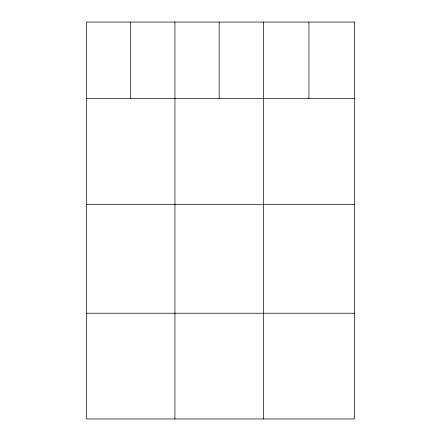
<?xml version="1.0" encoding="UTF-8"?>
<svg xmlns="http://www.w3.org/2000/svg" width="441" height="441" viewBox="0 0 441 441"><rect width="100%" height="100%" fill="white"/><g stroke="black" fill="none" stroke-linecap="round" stroke-linejoin="round"><path stroke-width="0.66" d="M86.502 98.602L354.498 98.602M86.502 204.315L354.498 204.315M86.502 313.237L354.498 313.237M308.937 22.05L308.937 98.602M263.376 22.05L263.376 418.95M219.16 22.05L219.16 98.602M174.939 22.05L174.939 418.95M130.723 22.05L130.723 98.602M354.498 22.05L86.502 22.05L86.502 418.95L354.498 418.95L354.498 22.05"/></g></svg>
